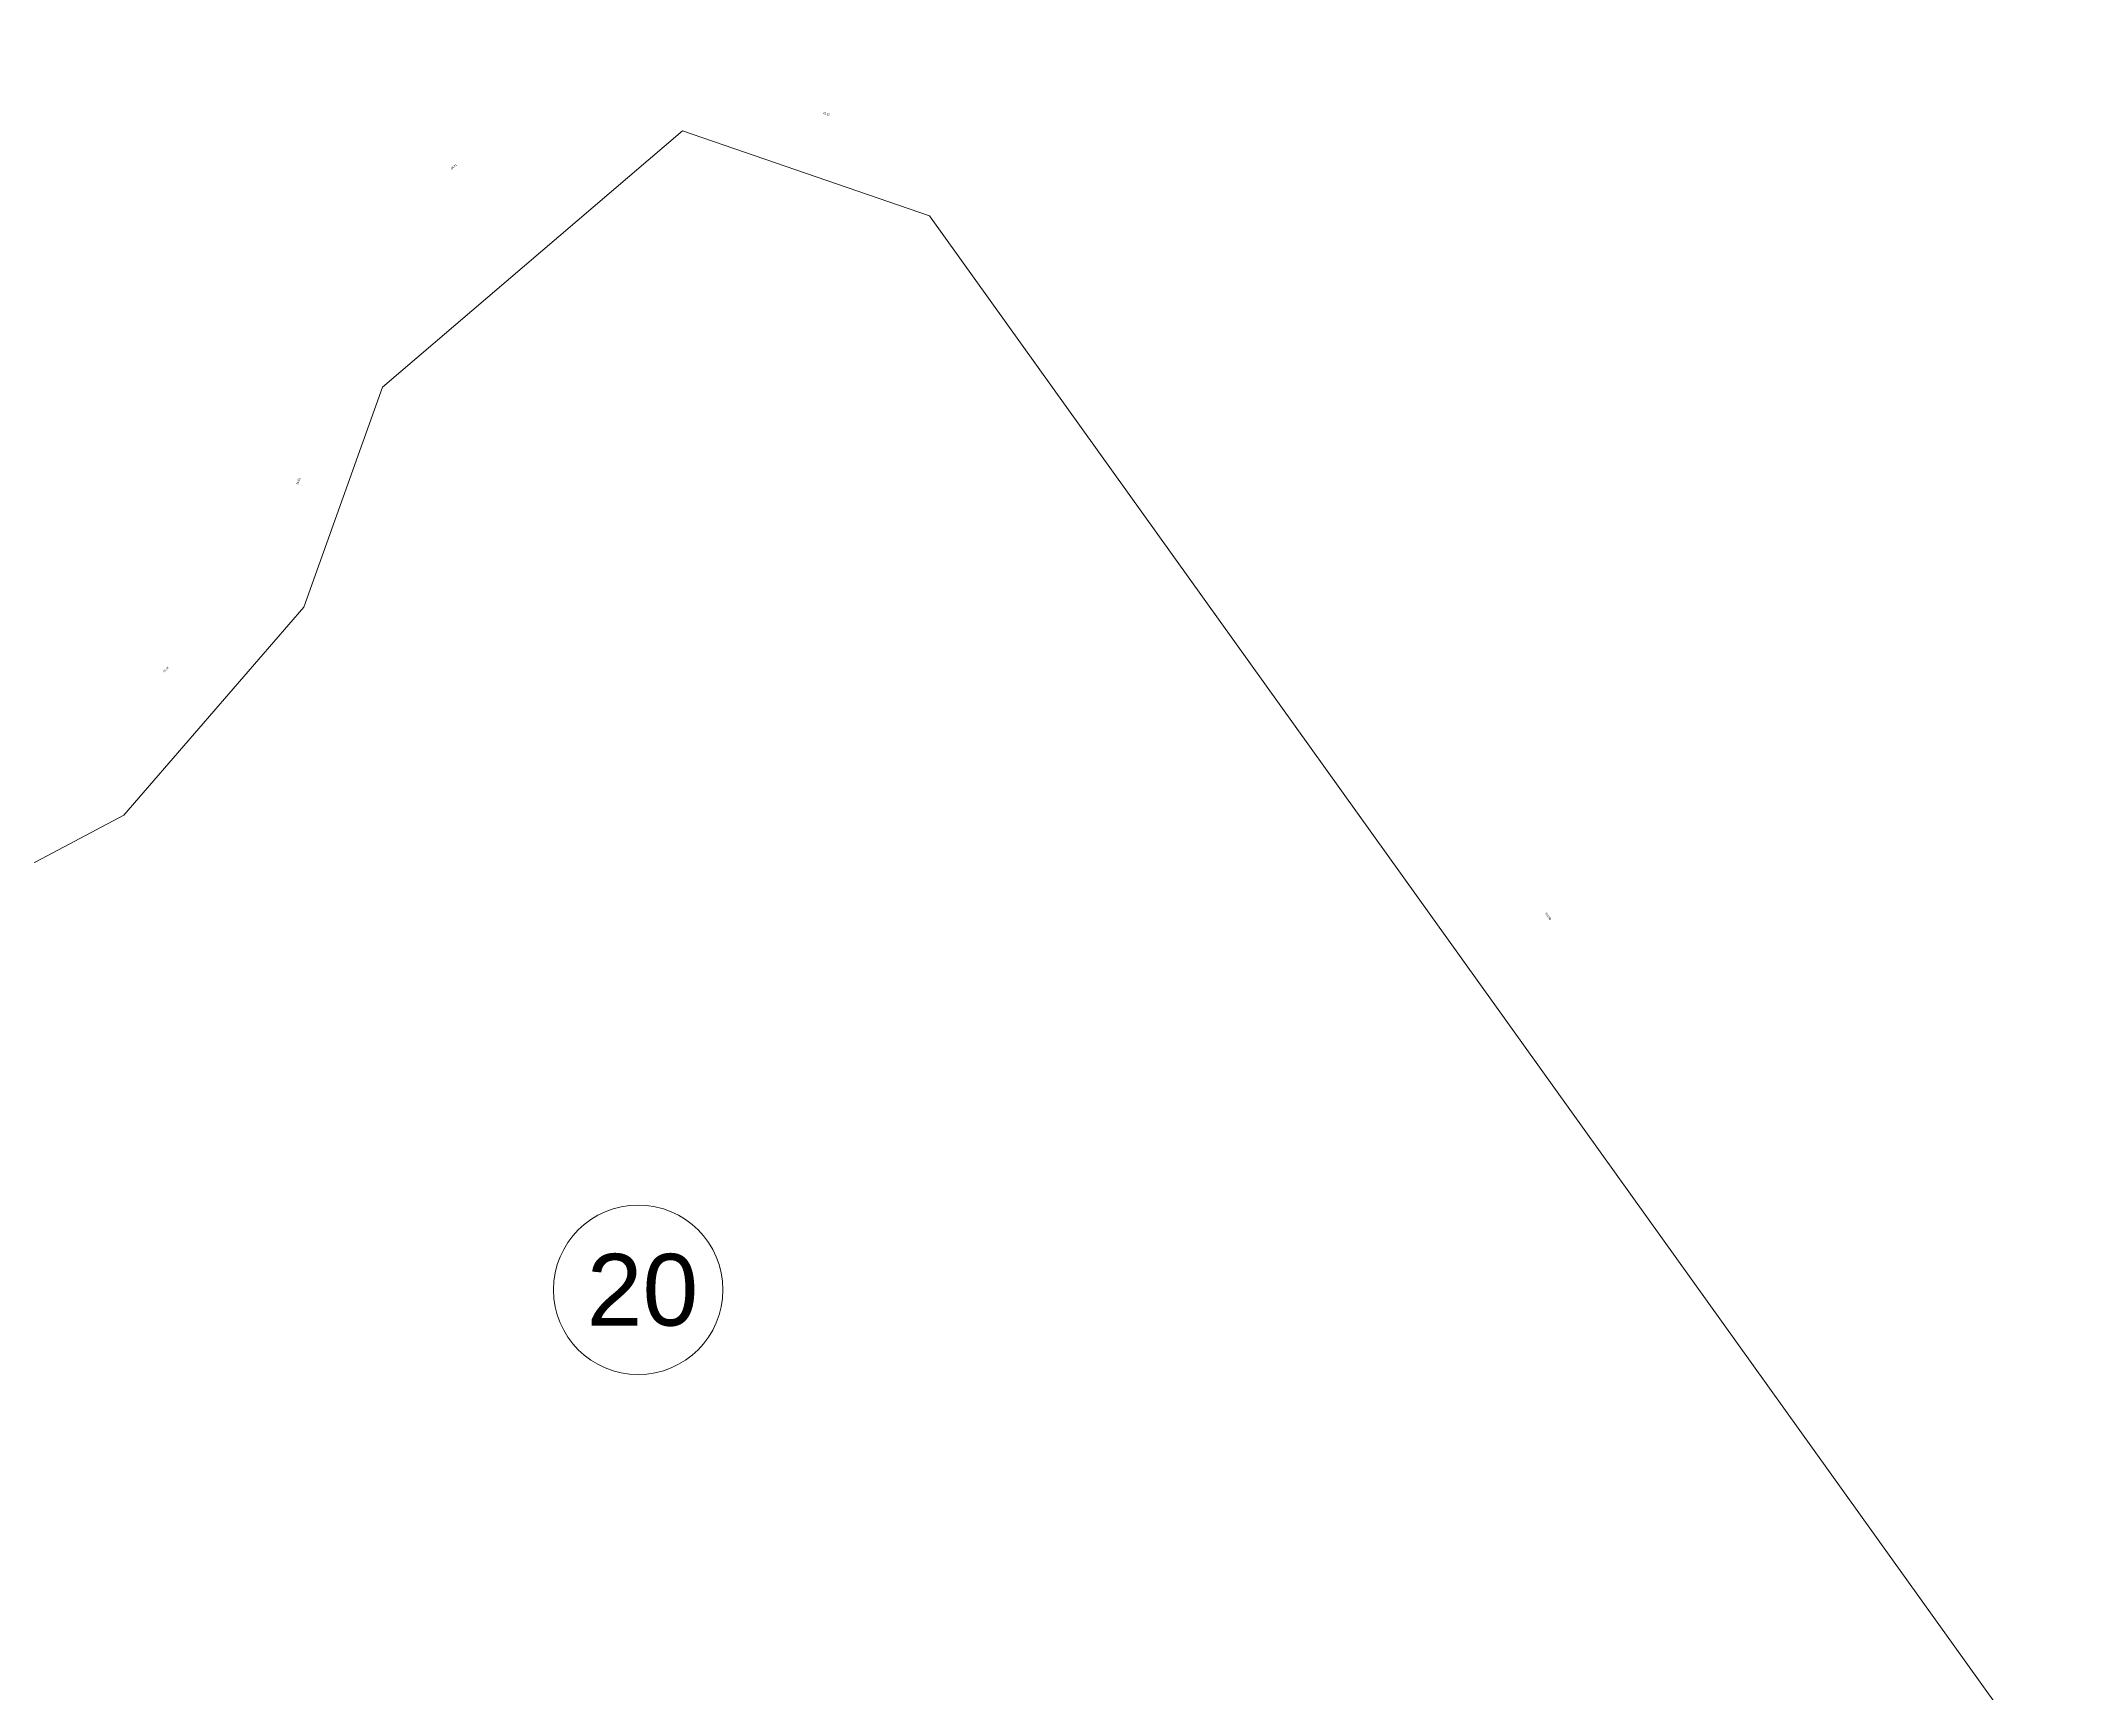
# Model space of a CAD drawing. Extents: x 578787 to 581140, y 9719065 to 9720647.
# Drawn here: x 579238.4 to 579470.3, y 9719582.4 to 9719769.7 of the extents above; entities that cross this region are included whole.
import ezdxf

# ---------------------------------------------------------------- set-up
doc = ezdxf.new("R2010")
doc.units = 0
doc.layers.get('0').update_dxf_attribs({"lineweight": 0})
doc.layers.add('ARQ_COTAS', color=1, linetype='Continuous', lineweight=0)
doc.layers.add('Rio Perene', color=4, linetype='Continuous', lineweight=13)
doc.styles.get("Standard").update_dxf_attribs({"font": 'arial.ttf'})
doc.styles.add('TXT_PROJETO', font='Swis721 LtCn BT')
doc.dimstyles.new('CT_POLIGONAL', dxfattribs={"dimtxt": 0.25, "dimasz": 1, "dimexe": 0.065, "dimexo": 0.05, "dimgap": 0.2, "dimtad": 1, "dimtoh": 1, "dimzin": 4, "dimdsep": 46, "dimtxsty": 'TXT_PROJETO', "dimblk1": 'BL100', "dimblk2": 'BL100', "dimsah": 1, "dimcen": 0.09, "dimse1": 1, "dimse2": 1, "dimsd1": 1, "dimsd2": 1, "dimclrd": 1, "dimclrt": 2, "dimadec": 0, "dimazin": 0, "dimtfac": 1, "dimtdec": 4, "dimtmove": 0, "dimatfit": 3, "dimfxl": 0.1, "dimtolj": 1, "dimtzin": 0, "dimarcsym": 0})

# ---------------------------------------------------------------- blocks, each defined once
blk = doc.blocks.new('*DA46C')
at = {"color": 2, "insert": (579226.12, 9719679.98), "char_height": 0.25, "attachment_point": 5, "rotation": 27.8831, "style": 'TXT_PROJETO'}
blk.add_mtext('\\A1;40.10', dxfattribs=at)
blk = doc.blocks.new('BL100')
at = {"layer": 'ARQ_COTAS'}
for p, q in [((-1.04, 0), (1.04, 0)), ((0, -1.04), (0, 1.04))]:
    blk.add_line(p, q, dxfattribs=at)
blk.add_circle((0, 0), 0.5, dxfattribs=at)
blk = doc.blocks.new('*DA47A')
at = {"color": 2, "insert": (579252.5, 9719698.46), "char_height": 0.25, "attachment_point": 5, "rotation": 49.1284, "style": 'TXT_PROJETO'}
blk.add_mtext('\\A1;31.16', dxfattribs=at)
blk = doc.blocks.new('*DA488')
at = {"color": 2, "insert": (579267.54, 9719719.8), "char_height": 0.25, "attachment_point": 5, "rotation": 70.3737, "style": 'TXT_PROJETO'}
blk.add_mtext('\\A1;26.51', dxfattribs=at)
blk = doc.blocks.new('*DA496')
at = {"color": 2, "insert": (579285.14863, 9719755.44142), "char_height": 0.25, "attachment_point": 5, "rotation": 40.4783623, "style": 'TXT_PROJETO'}
blk.add_mtext('\\A1;44.71', dxfattribs=at)
blk = doc.blocks.new('*DA4A4')
at = {"color": 2, "insert": (579327.41, 9719761.44), "char_height": 0.25, "attachment_point": 5, "rotation": 341.0193, "style": 'TXT_PROJETO'}
blk.add_mtext('\\A1;29.62', dxfattribs=at)
blk = doc.blocks.new('*DA4B2')
at = {"color": 2, "insert": (579409.21, 9719670.51), "char_height": 0.25, "attachment_point": 5, "rotation": 305.6328, "style": 'TXT_PROJETO'}
blk.add_mtext('\\A1;210.69', dxfattribs=at)

msp = doc.modelspace()

# ---------------------------------------------------------------- linework, layer by layer
msp.add_lwpolyline([(579212.322, 9719663.186), (579247.769, 9719681.941), (579268.161, 9719705.506), (579277.065, 9719730.475), (579311.076, 9719759.5), (579339.09, 9719749.865), (579461.836, 9719578.622), (579446.168, 9719548.134), (579251.48, 9719399.32), (579246.229, 9719388.442), (579244.678, 9719391.893), (579241.797, 9719409.018), (579237.338, 9719420.682)])
at = {"layer": 'Rio Perene', "color": 1}
msp.add_circle((579306.066, 9719628.147), 9.607, dxfattribs=at)

# ---------------------------------------------------------------- texts
msp.add_text('20', height=8.1345, dxfattribs=at).set_placement((579300.235, 9719624.085))

# ---------------------------------------------------------------- dimensions: what is measured, and where the dimension line sits
for p1, p2, distance, picture, middle in [((579277.065, 9719730.475), (579311.076, 9719759.5), 13.418, '*DA496', (579285.149, 9719755.441)), ((579311.076, 9719759.5), (579339.09, 9719749.865), 6.816, '*DA4A4', (579327.406, 9719761.438)), ((579339.09, 9719749.865), (579461.836, 9719578.622), 10.431, '*DA4B2', (579409.208, 9719670.512)), ((579277.065, 9719730.475), (579268.161, 9719705.506), -5.059, '*DA488', (579267.539, 9719719.8)), ((579268.161, 9719705.506), (579247.769, 9719681.941), -6.905, '*DA47A', (579252.495, 9719698.457)), ((579247.769, 9719681.941), (579212.322, 9719663.186), -8.066, '*DA46C', (579226.12, 9719679.983))]:
    dim = msp.add_aligned_dim(p1=p1, p2=p2, distance=distance, dimstyle='CT_POLIGONAL')
    dim.commit()
    dim.dimension.update_dxf_attribs({"geometry": picture, "text_midpoint": middle})

doc.saveas('drawing.dxf')
